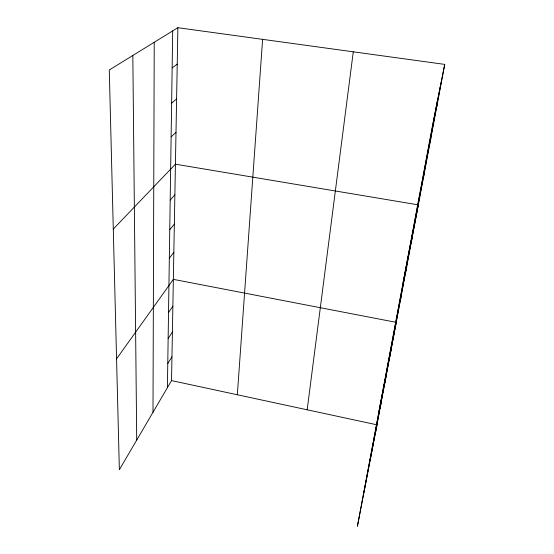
<?xml version="1.0" encoding="UTF-8"?>
<svg xmlns="http://www.w3.org/2000/svg" width="554" height="554" viewBox="0 0 554 554"><rect width="100%" height="100%" fill="white"/><g stroke="black" fill="none" stroke-linecap="round" stroke-linejoin="round"><path stroke-width="0.83" d="M152.994 412.28L154.234 42.277M167.412 387.634L172.696 30.899M177.882 27.7L109.27 69.991L119.366 469.75L171.532 380.598L177.882 27.7L444.73 64.396L375.467 432.785M237.341 394.767L262.617 39.348M307.172 409.801L353.279 51.82M363.957 492.368L437.632 99.678M370.072 460.72L441.019 82.837M384.767 383.257L386.242 375.667M380.023 408.52L381.526 400.736M405.535 272.72L406.823 266.135M400.092 301.708L401.428 294.832M378.34 414.627L396.255 322.359L173.354 279.354L116.562 358.86M389.711 356.942L391.145 349.567M423.394 177.675L424.482 172.169M403.104 282.485L418.332 204.883L175.424 164.185L113.286 229.072M411.227 242.444L412.453 236.177M429.911 142.987L430.915 137.918M436.746 106.61L437.66 102.033M444.73 64.396L433.872 118.362L357.406 526.3L377.004 424.828L171.532 380.598M167.765 363.59L171.962 356.728M168.139 338.598L172.405 331.936M168.52 312.608L172.869 306.168M169.33 258.226L173.838 252.285M169.753 229.765L174.344 224.114M170.189 200.105L174.877 194.773M171.124 136.886L175.999 132.281M171.622 103.141L176.601 98.965M172.149 67.851L177.225 64.139M132.822 55.476L136.72 440.084"/></g></svg>
